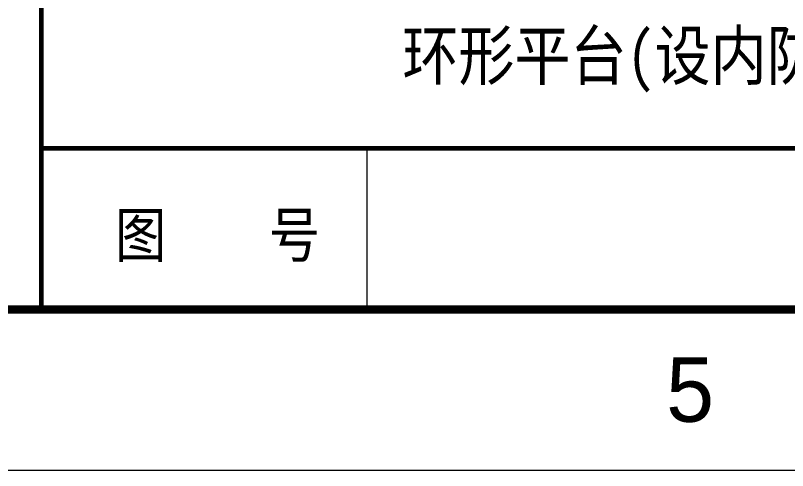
# Model space of a CAD drawing. Extents: x 148 to 221443, y -36682 to 6758.
# Drawn here: x 149986 to 150944, y -23588 to -23023 of the extents above; entities that cross this region are included whole.
import ezdxf
from ezdxf.enums import TextEntityAlignment as Align

# ---------------------------------------------------------------- set-up
doc = ezdxf.new("R2010")
doc.units = 0
doc.header["$LTSCALE"] = 10
doc.header["$MEASUREMENT"] = 0
doc.layers.add('2（细实线）', color=3, linetype='Continuous', lineweight=20)
doc.layers.add('图框层', color=7, linetype='Continuous', lineweight=15)
doc.styles.add('HZ', font='ROMS.SHX', dxfattribs={"width": 0.75, "bigfont": 'GBCBIG.SHX'})
doc.styles.add('tkhz2', font='')
doc.styles.get('tkhz2').set_extended_font_data('SimSun')

# ---------------------------------------------------------------- blocks, each defined once
blk = doc.blocks.new('a2')
at = {"layer": '图框层', "ltscale": 10}
blk.add_lwpolyline([(15311.086, 10126.742), (15905.086, 10126.742), (15905.086, 9706.742), (15311.086, 9706.742)], close=True, dxfattribs=at)
at = {"layer": '图框层', "ltscale": 10, "const_width": 0.5}
blk.add_lwpolyline([(15336.086, 10116.742), (15895.086, 10116.742), (15895.086, 9716.742), (15336.086, 9716.742)], close=True, dxfattribs=at)
at = {"style": 'HZ'}
blk.add_text('5', height=4, dxfattribs=at).set_placement((15755.336, 9711.742), align=Align.MIDDLE)

msp = doc.modelspace()

# ---------------------------------------------------------------- linework, layer by layer
at = {"layer": '图框层'}
msp.add_line((150422.8462, -23388.062), (150422.8462, -23188.062), dxfattribs=at)
at = {"layer": '图框层', "const_width": 6}
msp.add_lwpolyline([(150018.5719, -23388.062), (153618.5719, -23388.062), (153618.5719, -22708.062), (150018.5719, -22708.062)], close=True, dxfattribs=at)
msp.add_lwpolyline([(150018.5719, -23188.062), (153618.5719, -23188.062)], dxfattribs=at)

# ---------------------------------------------------------------- block references
at = {"layer": '2（细实线）', "xscale": 20, "yscale": 20, "zscale": 20}
msp.add_blockref('a2', (-164283.1551, -217722.905), dxfattribs=at)

# ---------------------------------------------------------------- texts
at = {"layer": '图框层', "style": 'tkhz2', "width": 0.85}
msp.add_text('图    号', height=55, dxfattribs=at).set_placement((150237.2193, -23323.0387), align=Align.CENTER)
msp.add_attdef('环形平台(设内防护栏杆)及悬臂支架(CC型)', text='', height=60, dxfattribs=at).set_placement((151127.0132, -23102.7052), align=Align.CENTER)

doc.saveas('drawing.dxf')
